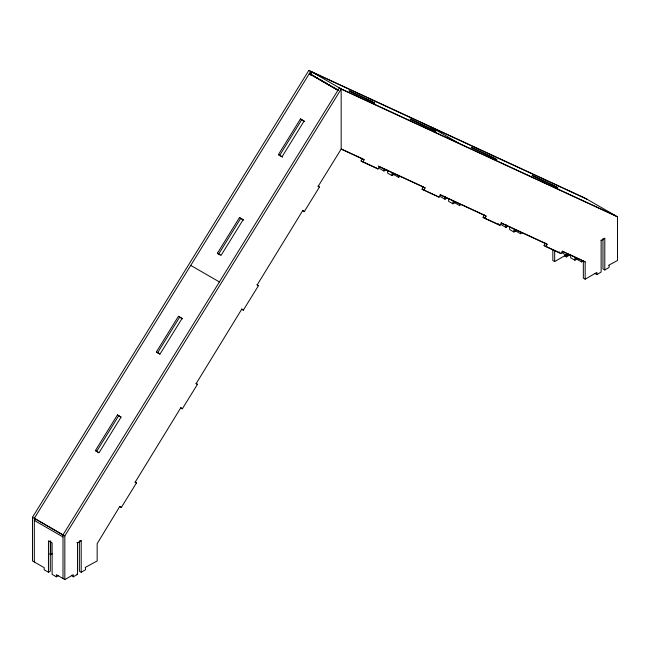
<?xml version="1.0" encoding="UTF-8"?>
<svg xmlns="http://www.w3.org/2000/svg" width="650" height="650" viewBox="0 0 650 650"><rect width="100%" height="100%" fill="white"/><g stroke="black" fill="none" stroke-linecap="round" stroke-linejoin="round"><path stroke-width="0.97" d="M302.502 210.446L304.33 211.502L319.442 187.07L318.224 186.209L341.169 149.102L341.169 89.074L339.332 88.018L63.001 534.861L63.001 578.541M361.059 160.932L362.277 158.657L364.114 159.713L362.887 161.988L361.059 160.932L376.163 167.919M362.887 161.988L377.999 168.976L379.218 166.701L425.108 187.915L423.889 190.19L422.053 189.134L423.28 186.859L425.108 187.915M423.889 190.19L439.002 197.178L440.221 194.903L486.111 216.117L484.892 218.4L483.056 217.344L484.282 215.061L486.111 216.117M487.711 219.489L498.168 224.323L498.477 223.754M484.892 218.4L499.996 225.379L501.223 223.104L547.113 244.327L545.886 246.602L544.058 245.546L545.285 243.271L547.113 244.327M544.058 245.546L559.171 252.533L559.479 251.964M545.886 246.602L560.999 253.589L562.226 251.314L585.171 261.918L585.171 279.183L583.342 278.119L583.342 260.861L581.506 261.918L574.901 258.107L574.901 260.219L576.729 259.163M50.294 540.751L50.294 571.204L48.466 572.26L44.192 569.79L44.192 567.678L32.5 560.926L32.5 517.254L308.831 70.403L585.171 198.169L617.5 216.84L617.5 260.512L608.758 265.208M34.328 561.982L34.328 518.31L310.668 71.459L586.999 199.225M95.379 450.596L117.439 414.928L121.103 417.04L99.036 452.717L95.379 450.596L98.8 452.733M156.382 351.959L178.441 316.282L182.097 318.394L160.038 354.071L156.382 351.959L159.803 354.088M217.417 253.24L239.476 217.571L243.141 219.684L221.073 255.352L217.417 253.24L220.106 254.954M278.419 154.602L300.479 118.926L304.135 121.038L282.076 156.715L278.419 154.602L282.571 157.154M96.606 451.466L118.666 415.789L117.439 414.928M157.601 352.82L179.668 317.151L178.441 316.282M218.644 254.109L240.703 218.432L239.476 217.571M279.638 155.464L301.706 119.787L300.479 118.926M71.435 575.25L73.271 576.834L73.271 574.722L64.829 579.597L64.829 535.917L341.169 89.074L617.5 216.84M119.803 506.391L97.159 543.668L97.159 560.926L85.166 567.499M119.803 506.545L121.331 507.431L136.443 482.991L135.216 482.129L180.806 407.745M180.806 407.908L182.333 408.785L197.446 384.353L196.219 383.492L241.8 309.108M241.499 309.091L243.336 310.148L258.44 285.707L257.221 284.846L302.803 210.462M379.697 166.449L379.697 168.561L383.971 171.023L385.799 169.967M387.627 170.146L387.627 173.136L391.901 175.606L393.729 174.549M391.901 175.606L391.901 173.493L398.507 177.304L400.335 176.248L378.276 166.051M440.7 194.651L440.7 196.763L444.966 199.233L446.802 198.177M448.63 198.356L448.63 201.346L452.896 203.808L454.732 202.751M452.896 203.808L452.896 201.695L459.509 205.514L461.337 204.457M501.702 222.852L501.702 224.965L505.968 227.435L507.796 226.379M509.632 226.557L509.632 229.547L513.898 232.009L515.726 230.953M513.898 232.009L513.898 229.897L520.512 233.716L522.34 232.659M36.156 519.366L34.328 520.423L63.001 536.973M552.841 249.559L552.841 260.512L554.669 261.568L566.361 254.816L566.361 256.929L564.533 255.873M562.697 251.062L562.697 253.175L566.971 255.637L568.799 254.581M49.481 553.946L50.7 554.645L52.406 553.662M566.361 256.929L570.635 254.467M76.928 542.555L77.537 542.904L81.201 540.792L81.201 572.26L79.365 571.204L79.365 540.719M601.128 240.614L604.793 238.501L604.793 269.961L602.964 268.905L602.964 238.428M48.466 572.26L48.466 540.792L52.122 542.904L52.122 574.372L56.396 576.834L58.224 575.778M585.171 279.183L596.863 272.431L596.863 274.544L595.034 273.488M73.271 576.834L77.537 574.372L77.537 542.904M81.201 572.26L85.467 569.79L85.467 567.678M596.863 274.544L601.128 272.074L601.128 239.98M604.793 269.961L609.058 267.499L609.058 265.387M339.332 88.018L615.672 215.784M341.794 149.183L362.277 158.657M401.221 176.654L423.28 186.859M440.156 194.659L471.924 209.349M472.81 209.755L484.282 215.061M501.158 222.869L545.285 243.271M562.851 251.387L566.134 252.907M566.946 253.289L581.506 260.016L581.506 261.918M341.169 149.102L364.114 159.713M422.053 189.134L425.076 190.531M425.831 190.881L436.41 195.772M483.056 217.344L486.834 219.091M430.584 126.912L459.257 143.463M604.183 238.152L604.793 238.501M308.831 70.403L310.668 71.459L310.668 75.311M340.681 88.636L312.016 72.085L310.789 74.368L338.585 90.415M312.496 75.213L315.104 76.716M316.842 77.724L318.573 78.723M320.312 79.731L322.92 81.234M324.659 82.233L327.267 83.744M329.006 84.744L330.736 85.751M333.344 87.254L335.083 88.254M336.822 89.261L338.561 90.261M337.959 90.204L309.294 73.661L338.317 90.569M583.342 260.861L585.171 261.918M574.901 260.219L570.627 257.749L570.627 254.759M559.171 252.533L560.999 253.589M498.168 224.323L499.996 225.379M437.166 196.121L439.002 197.178M301.706 119.787L304.631 121.485M376.472 168.098L377.999 168.976M317.923 186.184L319.442 187.07M240.703 218.432L243.628 220.123M256.921 284.83L258.44 285.707M190.726 265.395L219.399 281.946M179.668 317.151L182.593 318.841M195.918 383.467L197.446 384.353M118.666 415.789L120.859 417.056M134.916 482.113L136.443 482.991M80.592 540.442L81.201 540.792M63.001 534.861L64.829 535.917M32.5 517.254L63.091 534.918M63.359 535.226L34.328 518.31M76.928 574.015L77.537 574.372M64.829 579.597L56.396 574.722L56.396 576.834M303.111 210.641L304.33 211.502M242.109 309.278L243.336 310.148M181.106 407.924L182.333 408.785M120.104 506.561L121.331 507.431M566.971 253.646L566.971 255.637M554.669 250.404L554.669 261.568M520.512 231.814L520.512 233.716M505.968 224.445L505.968 227.435M459.509 203.604L459.509 205.514M444.966 196.243L444.966 199.233M398.507 175.403L398.507 177.304M383.971 169.032L383.971 171.023M50.7 541.45L50.7 554.645M371.158 101.059L349.099 90.854L374.822 103.171L371.158 101.059M432.161 129.261L410.101 119.064L435.825 131.373L432.161 129.261M493.212 157.487L471.152 147.29L496.876 159.599L493.212 157.487M554.214 185.697L532.155 175.492L557.871 187.809L554.214 185.697"/></g></svg>
